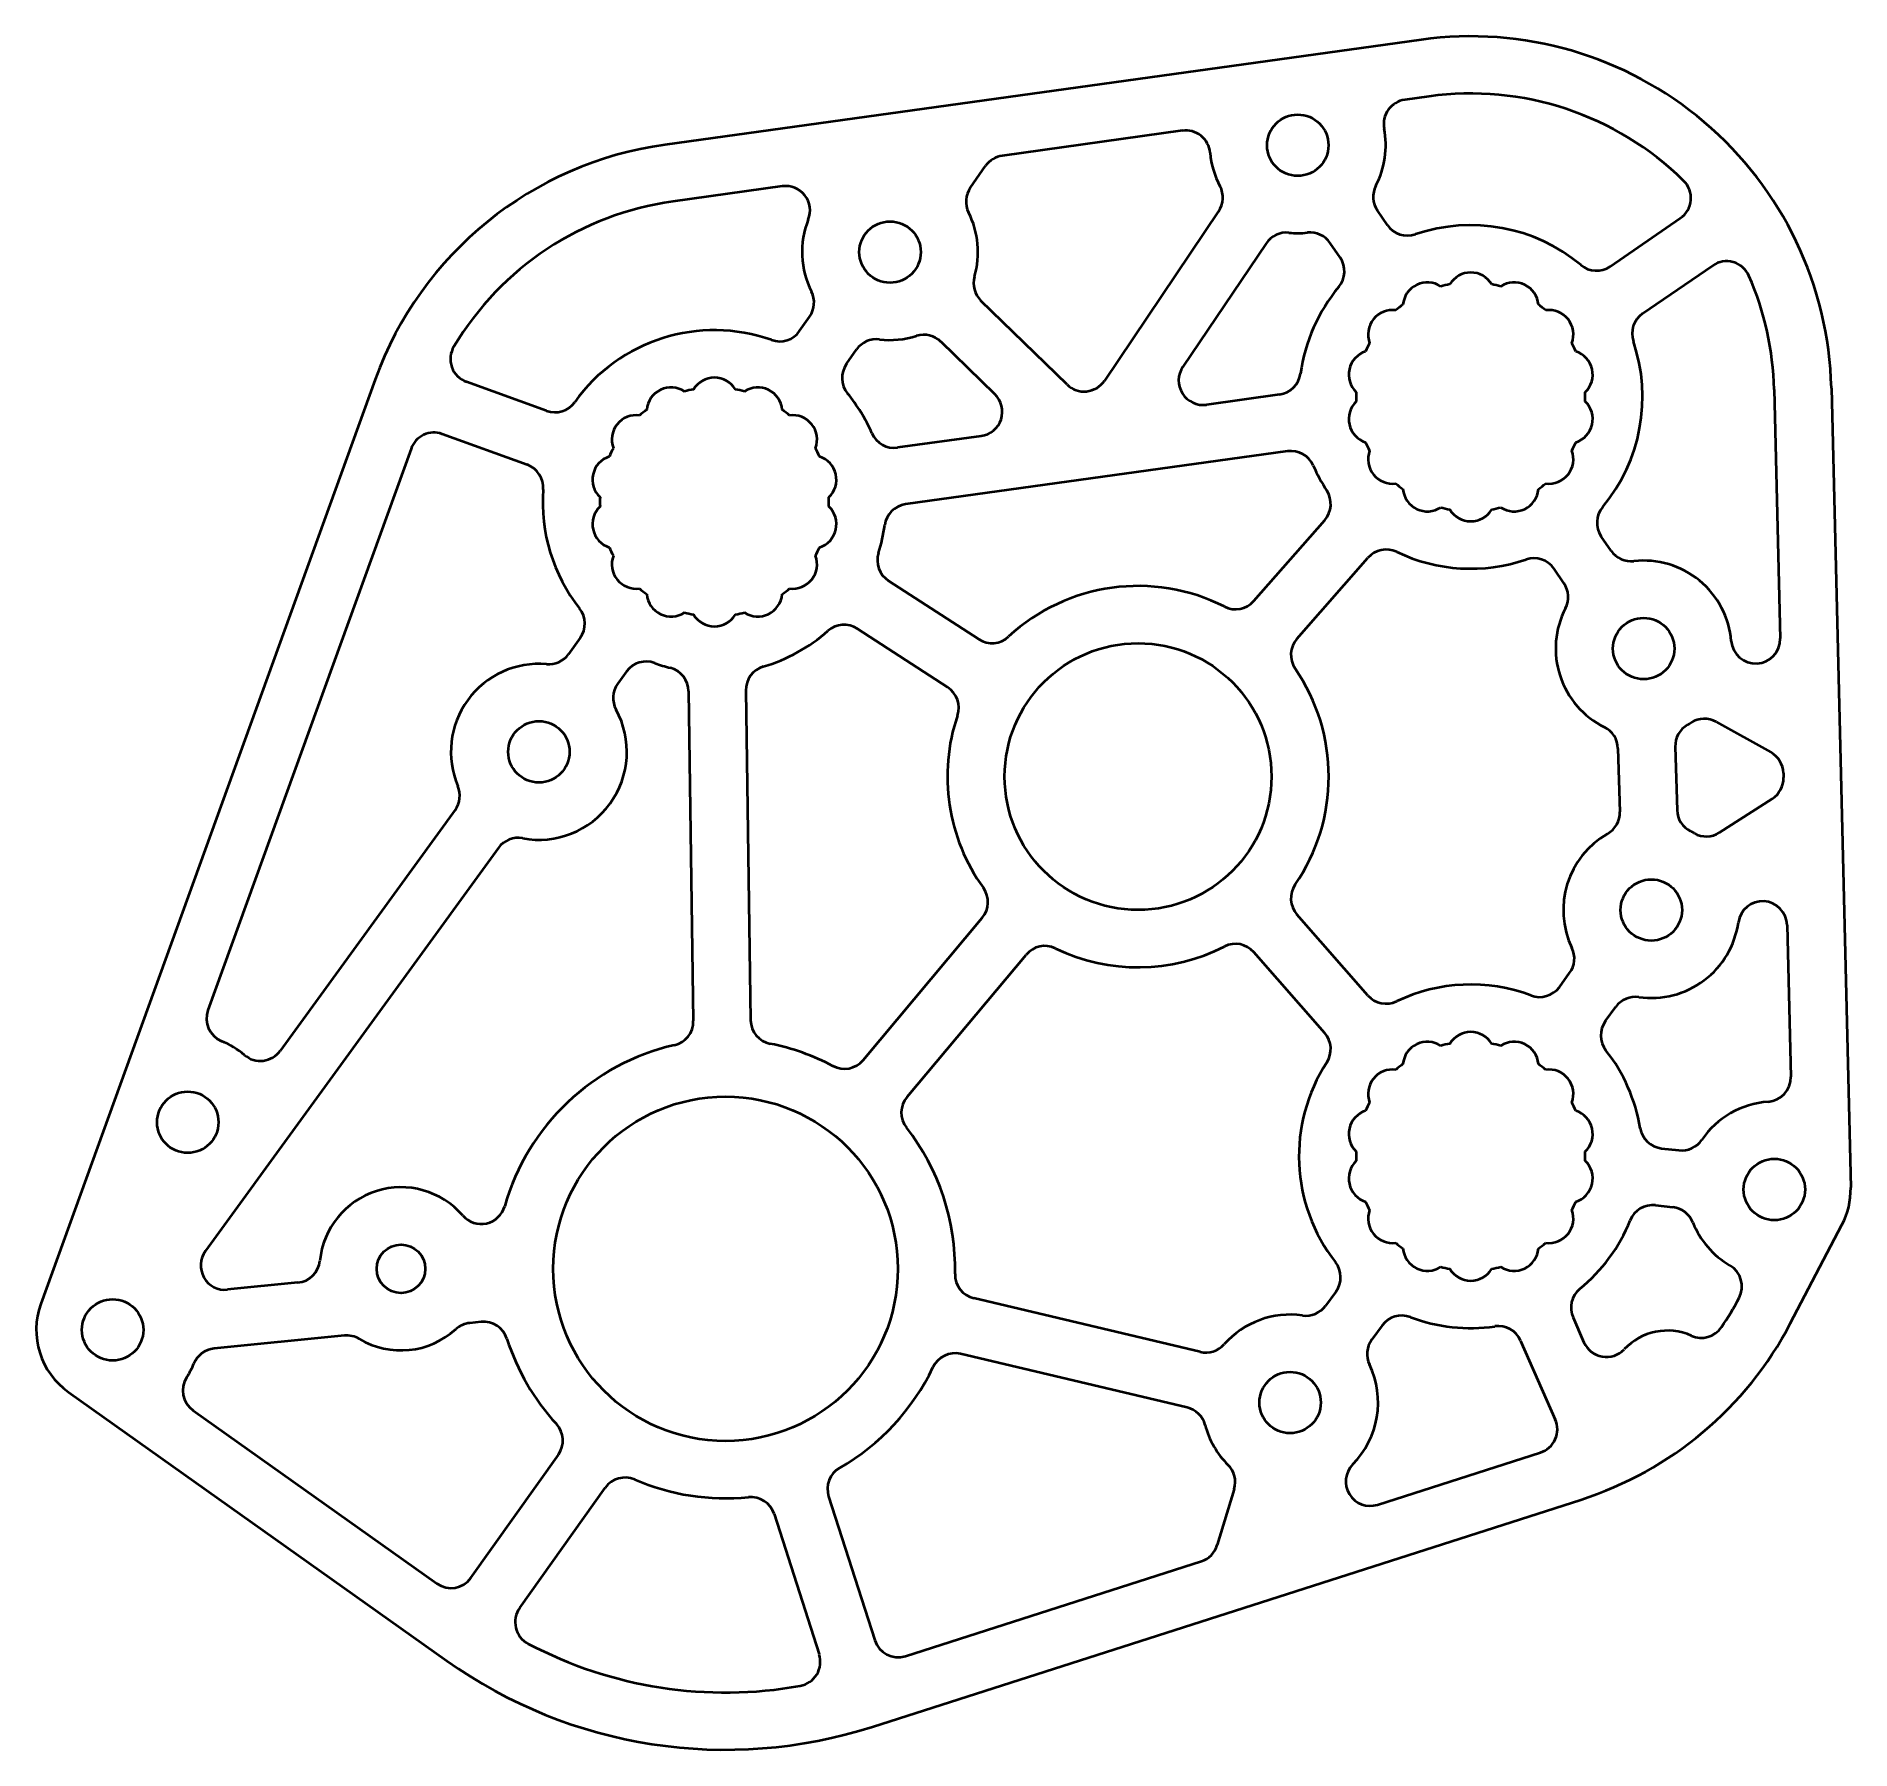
# Model space of a CAD drawing. Header units: inches. Extents: x -2.26 to 3.68, y -0.58 to 5.04.
import ezdxf

# ---------------------------------------------------------------- set-up
doc = ezdxf.new("R2010")
doc.units = ezdxf.units.IN
doc.header["$MEASUREMENT"] = 0
doc.layers.add('Visible', color=7, linetype='Continuous', lineweight=40)

msp = doc.modelspace()

# ---------------------------------------------------------------- linework, layer by layer
at = {"layer": 'Visible'}
for p, q in [((2.2771, 5.0253), (-0.1989, 4.6811)), ((2.3029, 4.8395), (2.2238, 4.8285)), ((1.4958, 4.7274), (0.9059, 4.6454)), ((0.8016, 4.5413), (0.8514, 4.6121)), ((0.1856, 4.5453), (-0.1731, 4.4954)), ((1.6143, 4.4632), (1.2403, 3.9084)), ((2.1667, 4.4184), (2.1344, 4.4654)), ((2.8964, 4.283), (3.1258, 4.4406)), ((1.7698, 4.3583), (1.4971, 3.9539)), ((2.0121, 4.3122), (1.9798, 4.3593)), ((3.0026, 4.1285), (3.2319, 4.2861)), ((1.1181, 3.8958), (0.8362, 4.1704)), ((0.2425, 4.0714), (0.2753, 4.1181)), ((0.3959, 3.9637), (0.4287, 4.0103)), ((0.8821, 3.864), (0.7054, 4.0362)), ((-1.147, 3.9129), (-2.2417, 0.885)), ((-0.5862, 3.8099), (-0.8478, 3.9045)), ((1.8141, 3.8632), (1.5744, 3.8299)), ((3.4329, 3.8795), (3.4526, 3.0642)), ((3.6203, 3.8841), (3.6837, 1.2658)), ((-1.0297, 3.6858), (-1.6945, 1.8469)), ((-0.6499, 3.6335), (-0.9273, 3.7338)), ((0.8372, 3.7274), (0.5634, 3.6894)), ((1.8399, 3.6775), (0.5893, 3.5037)), ((1.7297, 3.1872), (1.9616, 3.4519)), ((2.8995, 3.3517), (2.8672, 3.3988)), ((1.8708, 3.0636), (2.1027, 3.3284)), ((2.745, 3.2456), (2.7127, 3.2926)), ((0.829, 3.062), (0.5337, 3.2535)), ((0.727, 2.9047), (0.4317, 3.0962)), ((-0.4758, 3.0661), (-0.5146, 3.0127)), ((-0.3241, 2.9559), (-0.3528, 2.9164)), ((-0.1211, 2.8915), (-0.1055, 1.8117)), ((0.0664, 2.8942), (0.082, 1.8144)), ((3.2435, 2.7913), (3.4223, 2.6915)), ((2.9217, 2.7043), (2.9277, 2.4965)), ((3.1091, 2.7097), (3.1152, 2.502)), ((3.4633, 2.6236), (3.4636, 2.6086)), ((-0.8853, 2.5026), (-1.4584, 1.7139)), ((3.4267, 2.5392), (3.2538, 2.4287)), ((-0.7437, 2.3784), (-1.703, 1.0584)), ((0.4504, 1.6835), (0.8404, 2.1491)), ((2.1027, 1.8956), (1.8708, 2.1604)), ((3.4753, 2.1258), (3.4873, 1.6287)), ((0.5941, 1.5631), (0.9841, 2.0287)), ((1.9616, 1.7721), (1.7297, 2.0368)), ((2.7298, 1.9228), (2.7635, 1.9688)), ((2.881, 1.8119), (2.9147, 1.8579)), ((3.0648, 1.3944), (3.1215, 1.3882)), ((3.0444, 1.208), (3.1011, 1.2018)), ((3.4858, 0.8204), (3.6552, 1.1437)), ((-1.3999, 0.9547), (-1.6303, 0.9317)), ((1.5544, 0.728), (0.8129, 0.9037)), ((1.9983, 0.9251), (1.9646, 0.8791)), ((2.7747, 0.8401), (2.8104, 0.7589)), ((-1.2479, 0.7814), (-1.6745, 0.7389)), ((-0.7998, 0.8261), (-0.8376, 0.8223)), ((2.1496, 0.8142), (2.1158, 0.7682)), ((1.5112, 0.5456), (0.7696, 0.7213)), ((2.603, 0.7646), (2.7165, 0.5067)), ((-2.1514, 0.5962), (-0.912, -0.2841)), ((-1.7431, 0.5362), (-0.9451, -0.0306)), ((-0.8336, -0.0117), (-0.5473, 0.3913)), ((2.1349, 0.2275), (2.6677, 0.3983)), ((-0.674, -0.1108), (-0.3944, 0.2828)), ((0.3375, 0.2543), (0.4885, -0.2164)), ((0.4809, -0.4998), (2.8003, 0.2439)), ((1.6651, 0.2784), (1.61, 0.0955)), ((0.159, 0.1971), (0.3064, -0.2626)), ((0.5891, -0.2682), (1.5578, 0.0424))]:
    msp.add_line(p, q, dxfattribs=at)
for centre, radius in [((1.8734, 4.6797), 0.1005), ((0.5385, 4.3297), 0.1005), ((3.0059, 3.0313), 0.1005), ((1.3506, 2.612), 0.4368), ((-0.6111, 2.6931), 0.1005), ((3.0309, 2.175), 0.1005), ((-1.7607, 1.48), 0.1005), ((0, 1), 0.564), ((3.4337, 1.2597), 0.1005), ((-1.0625, 1), 0.0795), ((-2.0066, 0.8), 0.1005), ((1.8484, 0.562), 0.1005)]:
    msp.add_circle(centre, radius, dxfattribs=at)
for centre, radius, start, end in [((2.4397, 3.8555), 1.181, 1.38577, 97.91223), ((2.2348, 4.7493), 0.08, 97.91223, 190.89887), ((2.4397, 3.8555), 0.9935, 45.45484, 97.91223), ((1.5068, 4.6481), 0.08, 4.92559, 97.91223), ((1.8734, 4.6797), 0.288, 332.66397, 10.89887), ((-0.0363, 3.5114), 1.181, 97.91223, 160.12278), ((0.9169, 4.5661), 0.08, 97.91223, 144.91525), ((1.8734, 4.6797), 0.288, 184.92559, 207.83678), ((0.1967, 4.466), 0.08, 338.25137, 97.91223), ((0.8671, 4.4953), 0.08, 144.91525, 206.74151), ((1.548, 4.5079), 0.08, 326.01051, 27.83678), ((2.2003, 4.5107), 0.08, 152.66397, 214.49023), ((3.0805, 4.5065), 0.08, 304.49023, 45.45484), ((-0.0363, 3.5114), 0.9935, 97.91223, 149.15818), ((0.5385, 4.3297), 0.288, 343.91595, 26.74151), ((0.5385, 4.3297), 0.288, 158.25137, 206.74151), ((2.2326, 4.4637), 0.08, 214.49023, 288.80049), ((2.4397, 3.8555), 0.5625, 50.17997, 108.80049), ((1.8361, 4.3136), 0.08, 84.18425, 146.01051), ((1.8734, 4.6797), 0.288, 264.18425, 276.3165), ((1.9139, 4.314), 0.08, 34.49023, 96.3165), ((1.9462, 4.2669), 0.08, 320.17997, 34.49023), ((2.8511, 4.349), 0.08, 230.17997, 304.49023), ((3.2772, 4.2201), 0.08, 23.52563, 124.49023), ((0.8921, 4.2277), 0.08, 163.91595, 225.74221), ((2.2976, 4.1506), 0.08, 56.68974, 174.73883), ((2.4397, 3.8555), 0.375, 100.53927, 105.17501), ((2.4397, 4.183), 0.08, 30.97545, 149.02455), ((2.4397, 3.8555), 0.375, 74.82499, 79.46073), ((2.5818, 4.1506), 0.08, 5.26117, 123.31026), ((2.4397, 3.8555), 0.9935, 1.38577, 23.52563), ((0.2098, 4.1641), 0.08, 324.91525, 26.74151), ((2.4397, 3.8555), 0.5625, 140.17997, 172.22249), ((2.1836, 4.0597), 0.08, 82.40402, 200.45312), ((2.4397, 3.8555), 0.375, 126.25356, 130.8893), ((2.4397, 3.8555), 0.375, 49.1107, 53.74644), ((2.6957, 4.0597), 0.08, 339.54688, 97.59598), ((3.0479, 4.0626), 0.08, 124.49023, 198.80049), ((-0.0363, 3.5114), 0.5625, 70.60499, 144.43304), ((0.177, 4.1174), 0.08, 250.60499, 324.91525), ((0.4942, 3.9644), 0.08, 83.08898, 144.91525), ((0.5385, 4.3297), 0.288, 263.08898, 287.56848), ((0.6495, 3.9789), 0.08, 45.74221, 107.56848), ((-0.8206, 3.9797), 0.08, 149.15818, 250.12278), ((2.1204, 3.9284), 0.08, 108.11831, 226.1674), ((2.4397, 3.8555), 0.375, 151.96784, 156.60359), ((2.4397, 3.8555), 0.375, 23.39641, 28.03216), ((2.759, 3.9284), 0.08, 313.8326, 71.88169), ((2.4397, 3.8555), 0.5625, 320.17997, 18.80049), ((0.4614, 3.9177), 0.08, 144.91525, 219.22551), ((1.5634, 3.9091), 0.08, 146.01051, 277.91223), ((1.8031, 3.9424), 0.08, 277.91223, 352.22249), ((-0.1784, 3.8065), 0.08, 56.68974, 174.73883), ((-0.0363, 3.5114), 0.375, 100.53927, 105.17501), ((-0.0363, 3.8389), 0.08, 30.97545, 149.02455), ((-0.0363, 3.5114), 0.375, 74.82499, 79.46073), ((0.1058, 3.8065), 0.08, 5.26117, 123.31026), ((-0.0363, 3.5114), 0.5625, 23.60197, 39.22551), ((0.8262, 3.8067), 0.08, 277.91223, 45.74221), ((1.1739, 3.9531), 0.08, 225.74221, 326.01051), ((2.4397, 3.8555), 0.375, 177.68213, 182.31787), ((2.4397, 3.8555), 0.375, 357.68213, 2.31787), ((-0.559, 3.8851), 0.08, 250.12278, 324.43304), ((-0.0363, 3.5114), 0.375, 126.25356, 130.8893), ((-0.0363, 3.5114), 0.375, 49.1107, 53.74644), ((2.1204, 3.7826), 0.08, 133.8326, 251.88169), ((2.759, 3.7826), 0.08, 288.11831, 46.1674), ((-0.2924, 3.7156), 0.08, 82.40402, 200.45312), ((0.2197, 3.7156), 0.08, 339.54688, 97.59598), ((-0.9545, 3.6586), 0.08, 70.12278, 160.12278), ((-0.0363, 3.5114), 0.375, 151.96784, 156.60359), ((-0.0363, 3.5114), 0.375, 23.39641, 28.03216), ((0.5524, 3.7686), 0.08, 203.60197, 277.91223), ((2.4397, 3.8555), 0.375, 203.39641, 208.03216), ((2.4397, 3.8555), 0.375, 331.96784, 336.60359), ((-0.6771, 3.5583), 0.08, 355.81252, 70.12278), ((-0.3556, 3.5843), 0.08, 108.11831, 226.1674), ((0.283, 3.5843), 0.08, 313.8326, 71.88169), ((1.8509, 3.5983), 0.08, 23.60197, 97.91223), ((2.4397, 3.8555), 0.5625, 203.60197, 213.09754), ((2.1836, 3.6513), 0.08, 159.54688, 277.59598), ((2.6957, 3.6513), 0.08, 262.40402, 20.45312), ((2.4397, 3.8555), 0.375, 229.1107, 233.74644), ((2.4397, 3.8555), 0.375, 306.25356, 310.8893), ((-0.0363, 3.5114), 0.5625, 175.81252, 218.30569), ((-0.0363, 3.5114), 0.375, 177.68213, 182.31787), ((-0.0363, 3.5114), 0.375, 357.68213, 2.31787), ((1.9014, 3.5047), 0.08, 318.78728, 33.09754), ((2.2976, 3.5604), 0.08, 185.26117, 303.31026), ((2.5818, 3.5604), 0.08, 236.68974, 354.73883), ((-0.3556, 3.4385), 0.08, 133.8326, 251.88169), ((0.283, 3.4385), 0.08, 288.11831, 46.1674), ((0.6003, 3.4244), 0.08, 97.91223, 172.22249), ((2.4397, 3.8555), 0.375, 254.82499, 259.46073), ((2.4397, 3.528), 0.08, 210.97545, 329.02455), ((2.4397, 3.8555), 0.375, 280.53927, 285.17501), ((2.9331, 3.4441), 0.08, 140.17997, 214.49023), ((-0.0363, 3.5114), 0.5625, 342.72692, 352.22249), ((-0.0363, 3.5114), 0.375, 203.39641, 208.03216), ((-0.2924, 3.3072), 0.08, 159.54688, 277.59598), ((0.2197, 3.3072), 0.08, 262.40402, 20.45312), ((-0.0363, 3.5114), 0.375, 331.96784, 336.60359), ((0.5772, 3.3206), 0.08, 162.72692, 237.03719), ((2.1628, 3.2757), 0.08, 64.47701, 138.78728), ((2.4397, 3.8555), 0.5625, 244.47701, 288.80049), ((2.6467, 3.2473), 0.08, 34.49023, 108.80049), ((2.9654, 3.397), 0.08, 214.49023, 276.3165), ((3.0059, 3.0313), 0.288, 4.83659, 96.3165), ((-0.0363, 3.5114), 0.375, 229.1107, 233.74644), ((-0.1784, 3.2163), 0.08, 185.26117, 303.31026), ((0.1058, 3.2163), 0.08, 236.68974, 354.73883), ((-0.0363, 3.5114), 0.375, 306.25356, 310.8893), ((1.3506, 2.612), 0.6243, 63.07056, 132.7539), ((2.679, 3.2003), 0.08, 332.66397, 34.49023), ((-0.5405, 3.1131), 0.08, 323.99543, 38.30569), ((-0.0363, 3.5114), 0.375, 254.82499, 259.46073), ((-0.0363, 3.5114), 0.375, 280.53927, 285.17501), ((1.6695, 3.2399), 0.08, 243.07056, 318.78728), ((3.0059, 3.0313), 0.288, 152.66397, 243.49649), ((-0.0363, 3.1839), 0.08, 210.97545, 329.02455), ((-0.0363, 3.5114), 0.5625, 286.51846, 311.34745), ((0.3881, 3.0291), 0.08, 57.03719, 131.34745), ((0.8725, 3.1291), 0.08, 237.03719, 312.7539), ((1.9309, 3.0109), 0.08, 138.78728, 214.50399), ((3.3726, 3.0623), 0.08, 184.83659, 1.38577), ((-0.6111, 2.6931), 0.288, 85.04433, 202.94653), ((-0.5793, 3.0597), 0.08, 265.04433, 323.99543), ((-0.2594, 2.9089), 0.08, 69.68517, 143.99543), ((-0.0363, 3.5114), 0.5625, 249.68517, 255.13898), ((0.1464, 2.8954), 0.08, 106.51846, 180.82872), ((-0.2881, 2.8694), 0.08, 143.99543, 208.62151), ((-0.2011, 2.8904), 0.08, 0.82872, 75.13898), ((1.3506, 2.612), 0.6243, 325.49601, 34.50399), ((0.6834, 2.8376), 0.08, 341.32047, 57.03719), ((-0.6111, 2.6931), 0.288, 259.36935, 28.62151), ((1.3506, 2.612), 0.6243, 161.32047, 215.75948), ((3.2045, 2.7215), 0.08, 60.83225, 122.65852), ((2.8417, 2.702), 0.08, 1.67023, 63.49649), ((3.1891, 2.7121), 0.08, 119.84396, 181.67023), ((3.0059, 3.0313), 0.288, 299.84396, 302.65852), ((3.3833, 2.6217), 0.08, 1.38577, 60.83225), ((-0.95, 2.5496), 0.08, 323.99543, 22.94653), ((3.3836, 2.6067), 0.08, 302.58341, 1.38577), ((2.8478, 2.4942), 0.08, 299.84396, 1.67023), ((3.1951, 2.5043), 0.08, 181.67023, 243.49649), ((-0.679, 2.3314), 0.08, 79.36935, 143.99543), ((3.0309, 2.175), 0.288, 119.84396, 205.58163), ((3.0309, 2.175), 0.288, 60.75715, 63.49649), ((3.2107, 2.4961), 0.08, 240.75715, 302.58341), ((1.9309, 2.2131), 0.08, 145.49601, 221.21272), ((0.7791, 2.2004), 0.08, 320.04277, 35.75948), ((3.3953, 2.1238), 0.08, 1.38577, 172.00603), ((3.0309, 2.175), 0.288, 261.9291, 352.00603), ((1.0455, 1.9773), 0.08, 64.32605, 140.04277), ((1.3506, 2.612), 0.6243, 244.32605, 296.92944), ((1.6695, 1.9841), 0.08, 41.21272, 116.92944), ((2.699, 2.0161), 0.08, 323.75537, 25.58163), ((2.4397, 1.3685), 0.5625, 69.44511, 115.52299), ((2.6653, 1.9701), 0.08, 249.44511, 323.75537), ((-1.6193, 1.8197), 0.08, 160.12278, 247.39709), ((2.1628, 1.9483), 0.08, 221.21272, 295.52299), ((2.9792, 1.8106), 0.08, 81.9291, 143.75537), ((-0.1855, 1.8105), 0.08, 282.89011, 0.82872), ((0.162, 1.8156), 0.08, 180.82872, 258.76732), ((2.9455, 1.7646), 0.08, 143.75537, 218.06563), ((-1.7607, 1.48), 0.288, 49.77198, 67.39709), ((0, 1), 0.7515, 102.89011, 164.16555), ((0, 1), 0.7515, 62.10416, 78.76732), ((1.9014, 1.7193), 0.08, 326.90246, 41.21272), ((2.2976, 1.6636), 0.08, 56.68974, 174.73883), ((2.4397, 1.3685), 0.375, 100.53927, 105.17501), ((2.4397, 1.696), 0.08, 30.97545, 149.02455), ((2.4397, 1.3685), 0.375, 74.82499, 79.46073), ((2.5818, 1.6636), 0.08, 5.26117, 123.31026), ((-1.5231, 1.761), 0.08, 229.77198, 323.99543), ((0.389, 1.7349), 0.08, 242.10416, 320.04277), ((2.4397, 1.3685), 0.5625, 146.90246, 218.06563), ((2.4397, 1.3685), 0.375, 126.25356, 130.8893), ((2.4397, 1.3685), 0.375, 49.1107, 53.74644), ((2.4397, 1.3685), 0.5625, 9.44511, 38.06563), ((2.1836, 1.5727), 0.08, 82.40402, 200.45312), ((2.6957, 1.5727), 0.08, 339.54688, 97.59598), ((3.4074, 1.6268), 0.08, 274.11146, 1.38577), ((0.6554, 1.5117), 0.08, 140.04277, 217.98137), ((2.4397, 1.3685), 0.375, 151.96784, 156.60359), ((2.4397, 1.3685), 0.375, 23.39641, 28.03216), ((3.4337, 1.2597), 0.288, 94.11146, 145.58163), ((2.1204, 1.4414), 0.08, 108.11831, 226.1674), ((2.759, 1.4414), 0.08, 313.8326, 71.88169), ((0, 1), 0.7515, 358.73062, 37.98137), ((3.0735, 1.4739), 0.08, 189.44511, 263.75537), ((2.4397, 1.3685), 0.375, 177.68213, 182.31787), ((2.4397, 1.3685), 0.375, 357.68213, 2.31787), ((3.1302, 1.4677), 0.08, 263.75537, 325.58163), ((2.1204, 1.2956), 0.08, 133.8326, 251.88169), ((2.759, 1.2956), 0.08, 288.11831, 46.1674), ((-1.0625, 1), 0.267, 40.83165, 174.32827), ((3.4337, 1.2597), 0.25, 332.34661, 1.38577), ((-0.7999, 1.2269), 0.08, 220.83165, 344.16555), ((2.4397, 1.3685), 0.375, 203.39641, 208.03216), ((2.1836, 1.1643), 0.08, 159.54688, 277.59598), ((2.6957, 1.1643), 0.08, 262.40402, 20.45312), ((2.4397, 1.3685), 0.375, 331.96784, 336.60359), ((3.0357, 1.1285), 0.08, 83.75537, 158.06563), ((3.0924, 1.1223), 0.08, 21.9291, 83.75537), ((2.4397, 1.3685), 0.5625, 309.44511, 338.06563), ((3.4337, 1.2597), 0.288, 201.9291, 239.62035), ((2.4397, 1.3685), 0.375, 229.1107, 233.74644), ((2.4397, 1.3685), 0.375, 306.25356, 310.8893), ((-1.6383, 1.0113), 0.08, 143.99543, 275.69194), ((-1.4078, 1.0343), 0.08, 275.69194, 354.32827), ((1.9338, 0.9724), 0.08, 323.75537, 38.06563), ((2.2976, 1.0734), 0.08, 185.26117, 303.31026), ((2.5818, 1.0734), 0.08, 236.68974, 354.73883), ((3.2476, 0.9423), 0.08, 332.18577, 59.62035), ((0.8313, 0.9816), 0.08, 178.73062, 256.66923), ((2.4397, 1.3685), 0.375, 254.82499, 259.46073), ((2.4397, 1.041), 0.08, 210.97545, 329.02455), ((2.4397, 1.3685), 0.375, 280.53927, 285.17501), ((2.8479, 0.8723), 0.08, 129.44511, 203.75537), ((2.4397, 1.3685), 0.9935, 325.71223, 332.18577), ((-2.0066, 0.8), 0.25, 160.12278, 234.61542), ((1.8484, 0.562), 0.288, 81.9291, 138.49549), ((1.9001, 0.9264), 0.08, 261.9291, 323.75537), ((2.2141, 0.7669), 0.08, 69.44511, 143.75537), ((2.4397, 1.3685), 0.5625, 249.44511, 278.06563), ((-1.2399, 0.7018), 0.08, 59.24479, 95.69194), ((-1.0625, 1), 0.267, 239.24479, 312.1391), ((-0.8297, 0.7427), 0.08, 95.69194, 132.1391), ((-0.7919, 0.7465), 0.08, 17.75334, 95.69194), ((2.5298, 0.7324), 0.08, 23.75537, 98.06563), ((2.4397, 1.3685), 1.181, 287.77799, 332.34661), ((3.0833, 0.6032), 0.1943, 66.09533, 136.72694), ((3.1944, 0.8539), 0.08, 246.09533, 325.71223), ((-1.6666, 0.6593), 0.08, 95.69194, 157.51821), ((0, 1), 0.7515, 197.75334, 222.55402), ((0.7512, 0.6434), 0.08, 76.66923, 154.60783), ((1.5728, 0.8059), 0.08, 256.66923, 318.49549), ((2.1804, 0.7209), 0.08, 143.75537, 205.58163), ((2.8836, 0.7911), 0.08, 203.75537, 316.72694), ((-2.0066, 0.8), 0.288, 327.34111, 337.51821), ((0, 1), 0.7515, 299.83938, 334.60783), ((1.8484, 0.562), 0.288, 315.4078, 25.58163), ((-1.6968, 0.6014), 0.08, 147.34111, 234.61542), ((1.4927, 0.4677), 0.08, 14.84296, 76.66923), ((-0.6125, 0.4377), 0.08, 324.61542, 42.55402), ((1.8484, 0.562), 0.288, 194.84296, 225.06055), ((2.6433, 0.4745), 0.08, 287.77799, 23.75537), ((1.5885, 0.3015), 0.08, 343.23428, 45.06055), ((2.1105, 0.3036), 0.08, 135.4078, 287.77799), ((-0.3292, 0.2364), 0.08, 66.67682, 144.61542), ((0, 1), 0.7515, 246.67682, 275.71659), ((0.4137, 0.2787), 0.08, 119.83938, 197.77799), ((0.0828, 0.1726), 0.08, 17.77799, 95.71659), ((1.5334, 0.1186), 0.08, 287.77799, 343.23428), ((-0.8988, 0.0346), 0.08, 234.61542, 324.61542), ((-0.6088, -0.1571), 0.08, 144.61542, 242.25188), ((0, 1), 1.3875, 242.25188, 280.14152), ((0.5647, -0.192), 0.08, 197.77799, 287.77799), ((0, 1), 1.575, 234.61542, 287.77799), ((0.2302, -0.2871), 0.08, 280.14152, 17.77799)]:
    msp.add_arc(centre, radius, start, end, dxfattribs=at)

doc.saveas('drawing.dxf')
